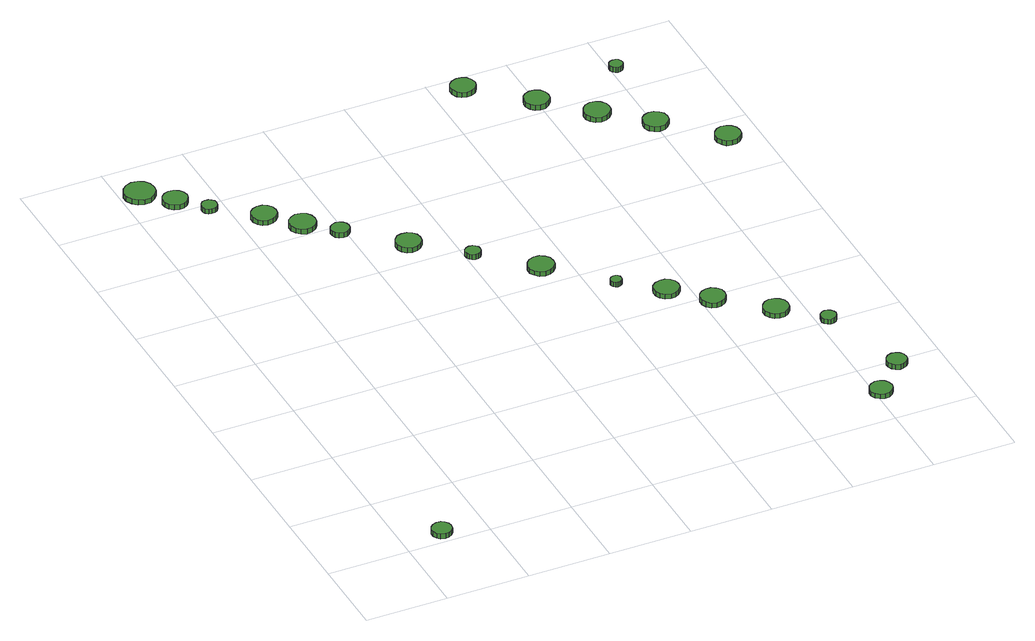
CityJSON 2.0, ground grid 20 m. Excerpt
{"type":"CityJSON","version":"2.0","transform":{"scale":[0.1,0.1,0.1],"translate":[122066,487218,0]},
"CityObjects":{
"tree1":{"type":"SolitaryVegetationObject","attributes":{"function":"something"},"geometry":[{"type":"MultiSurface","lod":"1","boundaries":[[[0,1,2,3,4,5,6,7,8,9,10,11,12,13,14]],[[15,16,17,18,19,20,21,22,23,24,25,26,27,28,29]],[[0,29,28,1]],[[1,28,27,2]],[[2,27,26,3]],[[3,26,25,4]],[[4,25,24,5]],[[5,24,23,6]],[[6,23,22,7]],[[7,22,21,8]],[[8,21,20,9]],[[9,20,19,10]],[[10,19,18,11]],[[11,18,17,12]],[[12,17,16,13]],[[13,16,15,14]],[[14,15,29,0]]]}]},
"tree2":{"type":"SolitaryVegetationObject","attributes":{"function":"something"},"geometry":[{"type":"MultiSurface","lod":"1","boundaries":[[[30,31,32,33,34,35,36,37,38,39,40,41,42,43,44]],[[45,46,47,48,49,50,51,52,53,54,55,56,57,58,59]],[[30,59,58,31]],[[31,58,57,32]],[[32,57,56,33]],[[33,56,55,34]],[[34,55,54,35]],[[35,54,53,36]],[[36,53,52,37]],[[37,52,51,38]],[[38,51,50,39]],[[39,50,49,40]],[[40,49,48,41]],[[41,48,47,42]],[[42,47,46,43]],[[43,46,45,44]],[[44,45,59,30]]]}]},
"tree3":{"type":"SolitaryVegetationObject","attributes":{"function":"something"},"geometry":[{"type":"MultiSurface","lod":"1","boundaries":[[[60,61,62,63,64,65,66,67,68,69,70,71,72,73,74]],[[75,76,77,78,79,80,81,82,83,84,85,86,87,88,89]],[[60,89,88,61]],[[61,88,87,62]],[[62,87,86,63]],[[63,86,85,64]],[[64,85,84,65]],[[65,84,83,66]],[[66,83,82,67]],[[67,82,81,68]],[[68,81,80,69]],[[69,80,79,70]],[[70,79,78,71]],[[71,78,77,72]],[[72,77,76,73]],[[73,76,75,74]],[[74,75,89,60]]]}]},
"tree4":{"type":"SolitaryVegetationObject","attributes":{"function":"something"},"geometry":[{"type":"MultiSurface","lod":"1","boundaries":[[[90,91,92,93,94,95,96,97,98,99,100,101,102,103,104]],[[105,106,107,108,109,110,111,112,113,114,115,116,117,118,119]],[[90,119,118,91]],[[91,118,117,92]],[[92,117,116,93]],[[93,116,115,94]],[[94,115,114,95]],[[95,114,113,96]],[[96,113,112,97]],[[97,112,111,98]],[[98,111,110,99]],[[99,110,109,100]],[[100,109,108,101]],[[101,108,107,102]],[[102,107,106,103]],[[103,106,105,104]],[[104,105,119,90]]]}]},
"tree5":{"type":"SolitaryVegetationObject","attributes":{"function":"something"},"geometry":[{"type":"MultiSurface","lod":"1","boundaries":[[[120,121,122,123,124,125,126,127,128,129,130,131,132,133,134]],[[135,136,137,138,139,140,141,142,143,144,145,146,147,148,149]],[[120,149,148,121]],[[121,148,147,122]],[[122,147,146,123]],[[123,146,145,124]],[[124,145,144,125]],[[125,144,143,126]],[[126,143,142,127]],[[127,142,141,128]],[[128,141,140,129]],[[129,140,139,130]],[[130,139,138,131]],[[131,138,137,132]],[[132,137,136,133]],[[133,136,135,134]],[[134,135,149,120]]]}]},
"tree6":{"type":"SolitaryVegetationObject","attributes":{"function":"something"},"geometry":[{"type":"MultiSurface","lod":"1","boundaries":[[[150,151,152,153,154,155,156,157,158,159,160,161,162,163,164]],[[165,166,167,168,169,170,171,172,173,174,175,176,177,178,179]],[[150,179,178,151]],[[151,178,177,152]],[[152,177,176,153]],[[153,176,175,154]],[[154,175,174,155]],[[155,174,173,156]],[[156,173,172,157]],[[157,172,171,158]],[[158,171,170,159]],[[159,170,169,160]],[[160,169,168,161]],[[161,168,167,162]],[[162,167,166,163]],[[163,166,165,164]],[[164,165,179,150]]]}]},
"tree7":{"type":"SolitaryVegetationObject","attributes":{"function":"something"},"geometry":[{"type":"MultiSurface","lod":"1","boundaries":[[[180,181,182,183,184,185,186,187,188,189,190,191,192,193,194]],[[195,196,197,198,199,200,201,202,203,204,205,206,207,208,209]],[[180,209,208,181]],[[181,208,207,182]],[[182,207,206,183]],[[183,206,205,184]],[[184,205,204,185]],[[185,204,203,186]],[[186,203,202,187]],[[187,202,201,188]],[[188,201,200,189]],[[189,200,199,190]],[[190,199,198,191]],[[191,198,197,192]],[[192,197,196,193]],[[193,196,195,194]],[[194,195,209,180]]]}]},
"tree8":{"type":"SolitaryVegetationObject","attributes":{"function":"something"},"geometry":[{"type":"MultiSurface","lod":"1","boundaries":[[[210,211,212,213,214,215,216,217,218,219,220,221,222,223,224]],[[225,226,227,228,229,230,231,232,233,234,235,236,237,238,239]],[[210,239,238,211]],[[211,238,237,212]],[[212,237,236,213]],[[213,236,235,214]],[[214,235,234,215]],[[215,234,233,216]],[[216,233,232,217]],[[217,232,231,218]],[[218,231,230,219]],[[219,230,229,220]],[[220,229,228,221]],[[221,228,227,222]],[[222,227,226,223]],[[223,226,225,224]],[[224,225,239,210]]]}]},
"tree9":{"type":"SolitaryVegetationObject","attributes":{"function":"something"},"geometry":[{"type":"MultiSurface","lod":"1","boundaries":[[[240,241,242,243,244,245,246,247,248,249,250,251,252,253,254]],[[255,256,257,258,259,260,261,262,263,264,265,266,267,268,269]],[[240,269,268,241]],[[241,268,267,242]],[[242,267,266,243]],[[243,266,265,244]],[[244,265,264,245]],[[245,264,263,246]],[[246,263,262,247]],[[247,262,261,248]],[[248,261,260,249]],[[249,260,259,250]],[[250,259,258,251]],[[251,258,257,252]],[[252,257,256,253]],[[253,256,255,254]],[[254,255,269,240]]]}]},
"tree10":{"type":"SolitaryVegetationObject","attributes":{"function":"something"},"geometry":[{"type":"MultiSurface","lod":"1","boundaries":[[[270,271,272,273,274,275,276,277,278,279,280,281,282,283,284]],[[285,286,287,288,289,290,291,292,293,294,295,296,297,298,299]],[[270,299,298,271]],[[271,298,297,272]],[[272,297,296,273]],[[273,296,295,274]],[[274,295,294,275]],[[275,294,293,276]],[[276,293,292,277]],[[277,292,291,278]],[[278,291,290,279]],[[279,290,289,280]],[[280,289,288,281]],[[281,288,287,282]],[[282,287,286,283]],[[283,286,285,284]],[[284,285,299,270]]]}]},
"tree11":{"type":"SolitaryVegetationObject","attributes":{"function":"something"},"geometry":[{"type":"MultiSurface","lod":"1","boundaries":[[[300,301,302,303,304,305,306,307,308,309,310,311,312,313,314]],[[315,316,317,318,319,320,321,322,323,324,325,326,327,328,329]],[[300,329,328,301]],[[301,328,327,302]],[[302,327,326,303]],[[303,326,325,304]],[[304,325,324,305]],[[305,324,323,306]],[[306,323,322,307]],[[307,322,321,308]],[[308,321,320,309]],[[309,320,319,310]],[[310,319,318,311]],[[311,318,317,312]],[[312,317,316,313]],[[313,316,315,314]],[[314,315,329,300]]]}]},
"tree12":{"type":"SolitaryVegetationObject","attributes":{"function":"something"},"geometry":[{"type":"MultiSurface","lod":"1","boundaries":[[[330,331,332,333,334,335,336,337,338,339,340,341,342,343,344]],[[345,346,347,348,349,350,351,352,353,354,355,356,357,358,359]],[[330,359,358,331]],[[331,358,357,332]],[[332,357,356,333]],[[333,356,355,334]],[[334,355,354,335]],[[335,354,353,336]],[[336,353,352,337]],[[337,352,351,338]],[[338,351,350,339]],[[339,350,349,340]],[[340,349,348,341]],[[341,348,347,342]],[[342,347,346,343]],[[343,346,345,344]],[[344,345,359,330]]]}]},
"tree13":{"type":"SolitaryVegetationObject","attributes":{"function":"something"},"geometry":[{"type":"MultiSurface","lod":"1","boundaries":[[[360,361,362,363,364,365,366,367,368,369,370,371,372,373,374]],[[375,376,377,378,379,380,381,382,383,384,385,386,387,388,389]],[[360,389,388,361]],[[361,388,387,362]],[[362,387,386,363]],[[363,386,385,364]],[[364,385,384,365]],[[365,384,383,366]],[[366,383,382,367]],[[367,382,381,368]],[[368,381,380,369]],[[369,380,379,370]],[[370,379,378,371]],[[371,378,377,372]],[[372,377,376,373]],[[373,376,375,374]],[[374,375,389,360]]]}]},
"tree14":{"type":"SolitaryVegetationObject","attributes":{"function":"something"},"geometry":[{"type":"MultiSurface","lod":"1","boundaries":[[[390,391,392,393,394,395,396,397,398,399,400,401,402,403,404]],[[405,406,407,408,409,410,411,412,413,414,415,416,417,418,419]],[[390,419,418,391]],[[391,418,417,392]],[[392,417,416,393]],[[393,416,415,394]],[[394,415,414,395]],[[395,414,413,396]],[[396,413,412,397]],[[397,412,411,398]],[[398,411,410,399]],[[399,410,409,400]],[[400,409,408,401]],[[401,408,407,402]],[[402,407,406,403]],[[403,406,405,404]],[[404,405,419,390]]]}]},
"tree15":{"type":"SolitaryVegetationObject","attributes":{"function":"something"},"geometry":[{"type":"MultiSurface","lod":"1","boundaries":[[[420,421,422,423,424,425,426,427,428,429,430,431,432,433,434]],[[435,436,437,438,439,440,441,442,443,444,445,446,447,448,449]],[[420,449,448,421]],[[421,448,447,422]],[[422,447,446,423]],[[423,446,445,424]],[[424,445,444,425]],[[425,444,443,426]],[[426,443,442,427]],[[427,442,441,428]],[[428,441,440,429]],[[429,440,439,430]],[[430,439,438,431]],[[431,438,437,432]],[[432,437,436,433]],[[433,436,435,434]],[[434,435,449,420]]]}]},
"tree16":{"type":"SolitaryVegetationObject","attributes":{"function":"something"},"geometry":[{"type":"MultiSurface","lod":"1","boundaries":[[[450,451,452,453,454,455,456,457,458,459,460,461,462,463,464]],[[465,466,467,468,469,470,471,472,473,474,475,476,477,478,479]],[[450,479,478,451]],[[451,478,477,452]],[[452,477,476,453]],[[453,476,475,454]],[[454,475,474,455]],[[455,474,473,456]],[[456,473,472,457]],[[457,472,471,458]],[[458,471,470,459]],[[459,470,469,460]],[[460,469,468,461]],[[461,468,467,462]],[[462,467,466,463]],[[463,466,465,464]],[[464,465,479,450]]]}]},
"tree17":{"type":"SolitaryVegetationObject","attributes":{"function":"something"},"geometry":[{"type":"MultiSurface","lod":"1","boundaries":[[[480,481,482,483,484,485,486,487,488,489,490,491,492,493,494]],[[495,496,497,498,499,500,501,502,503,504,505,506,507,508,509]],[[480,509,508,481]],[[481,508,507,482]],[[482,507,506,483]],[[483,506,505,484]],[[484,505,504,485]],[[485,504,503,486]],[[486,503,502,487]],[[487,502,501,488]],[[488,501,500,489]],[[489,500,499,490]],[[490,499,498,491]],[[491,498,497,492]],[[492,497,496,493]],[[493,496,495,494]],[[494,495,509,480]]]}]},
"tree18":{"type":"SolitaryVegetationObject","attributes":{"function":"something"},"geometry":[{"type":"MultiSurface","lod":"1","boundaries":[[[510,511,512,513,514,515,516,517,518,519,520,521,522,523,524]],[[525,526,527,528,529,530,531,532,533,534,535,536,537,538,539]],[[510,539,538,511]],[[511,538,537,512]],[[512,537,536,513]],[[513,536,535,514]],[[514,535,534,515]],[[515,534,533,516]],[[516,533,532,517]],[[517,532,531,518]],[[518,531,530,519]],[[519,530,529,520]],[[520,529,528,521]],[[521,528,527,522]],[[522,527,526,523]],[[523,526,525,524]],[[524,525,539,510]]]}]},
"tree19":{"type":"SolitaryVegetationObject","attributes":{"function":"something"},"geometry":[{"type":"MultiSurface","lod":"1","boundaries":[[[540,541,542,543,544,545,546,547,548,549,550,551,552,553,554]],[[555,556,557,558,559,560,561,562,563,564,565,566,567,568,569]],[[540,569,568,541]],[[541,568,567,542]],[[542,567,566,543]],[[543,566,565,544]],[[544,565,564,545]],[[545,564,563,546]],[[546,563,562,547]],[[547,562,561,548]],[[548,561,560,549]],[[549,560,559,550]],[[550,559,558,551]],[[551,558,557,552]],[[552,557,556,553]],[[553,556,555,554]],[[554,555,569,540]]]}]},
"tree20":{"type":"SolitaryVegetationObject","attributes":{"function":"something"},"geometry":[{"type":"MultiSurface","lod":"1","boundaries":[[[570,571,572,573,574,575,576,577,578,579,580,581,582,583,584]],[[585,586,587,588,589,590,591,592,593,594,595,596,597,598,599]],[[570,599,598,571]],[[571,598,597,572]],[[572,597,596,573]],[[573,596,595,574]],[[574,595,594,575]],[[575,594,593,576]],[[576,593,592,577]],[[577,592,591,578]],[[578,591,590,579]],[[579,590,589,580]],[[580,589,588,581]],[[581,588,587,582]],[[582,587,586,583]],[[583,586,585,584]],[[584,585,599,570]]]}]},
"tree21":{"type":"SolitaryVegetationObject","attributes":{"function":"something"},"geometry":[{"type":"MultiSurface","lod":"1","boundaries":[[[600,601,602,603,604,605,606,607,608,609,610,611,612,613,614]],[[615,616,617,618,619,620,621,622,623,624,625,626,627,628,629]],[[600,629,628,601]],[[601,628,627,602]],[[602,627,626,603]],[[603,626,625,604]],[[604,625,624,605]],[[605,624,623,606]],[[606,623,622,607]],[[607,622,621,608]],[[608,621,620,609]],[[609,620,619,610]],[[610,619,618,611]],[[611,618,617,612]],[[612,617,616,613]],[[613,616,615,614]],[[614,615,629,600]]]}]},
"tree22":{"type":"SolitaryVegetationObject","attributes":{"function":"something"},"geometry":[{"type":"MultiSurface","lod":"1","boundaries":[[[630,631,632,633,634,635,636,637,638,639,640,641,642,643,644]],[[645,646,647,648,649,650,651,652,653,654,655,656,657,658,659]],[[630,659,658,631]],[[631,658,657,632]],[[632,657,656,633]],[[633,656,655,634]],[[634,655,654,635]],[[635,654,653,636]],[[636,653,652,637]],[[637,652,651,638]],[[638,651,650,639]],[[639,650,649,640]],[[640,649,648,641]],[[641,648,647,642]],[[642,647,646,643]],[[643,646,645,644]],[[644,645,659,630]]]}]},
"tree23":{"type":"SolitaryVegetationObject","attributes":{"function":"something"},"geometry":[{"type":"MultiSurface","lod":"1","boundaries":[[[660,661,662,663,664,665,666,667,668,669,670,671,672,673,674]],[[675,676,677,678,679,680,681,682,683,684,685,686,687,688,689]],[[660,689,688,661]],[[661,688,687,662]],[[662,687,686,663]],[[663,686,685,664]],[[664,685,684,665]],[[665,684,683,666]],[[666,683,682,667]],[[667,682,681,668]],[[668,681,680,669]],[[669,680,679,670]],[[670,679,678,671]],[[671,678,677,672]],[[672,677,676,673]],[[673,676,675,674]],[[674,675,689,660]]]}]}
},
"vertices":[
[120,32,15],[118,42,15],[112,50,15],[104,55,15],[94,56,15],[84,53,15],[77,46,15],[73,37,15],[73,27,15],[77,18,15],[84,11,15],[94,8,15],[104,9,15],[112,14,15],[118,22,15],[118,22,2],[112,14,2],[104,9,2],[94,8,2],[84,11,2],[77,18,2],[73,27,2],[73,37,2],[77,46,2],[84,53,2],[94,56,2],[104,55,2],[112,50,2],[118,42,2],[120,32,2],
[80,1492,17],[77,1507,17],[68,1520,17],[55,1527,17],[39,1529,17],[25,1524,17],[14,1514,17],[7,1500,17],[7,1485,17],[14,1471,17],[25,1461,17],[39,1456,17],[55,1457,17],[68,1465,17],[77,1477,17],[77,1477,4],[68,1465,4],[55,1457,4],[39,1456,4],[25,1461,4],[14,1471,4],[7,1485,4],[7,1500,4],[14,1514,4],[25,1524,4],[39,1529,4],[55,1527,4],[68,1520,4],[77,1507,4],[80,1492,4],
[134,1435,16],[131,1447,16],[124,1457,16],[113,1463,16],[101,1464,16],[90,1461,16],[80,1452,16],[75,1441,16],[75,1429,16],[80,1418,16],[90,1410,16],[101,1406,16],[113,1407,16],[124,1413,16],[131,1423,16],[131,1423,3],[124,1413,3],[113,1407,3],[101,1406,3],[90,1410,3],[80,1418,3],[75,1429,3],[75,1441,3],[80,1452,3],[90,1461,3],[101,1464,3],[113,1463,3],[124,1457,3],[131,1447,3],[134,1435,3],
[181,1380,15],[180,1388,15],[175,1394,15],[168,1398,15],[160,1399,15],[153,1397,15],[147,1391,15],[144,1384,15],[144,1376,15],[147,1369,15],[153,1364,15],[160,1362,15],[168,1362,15],[175,1366,15],[180,1373,15],[180,1373,3],[175,1366,3],[168,1362,3],[160,1362,3],[153,1364,3],[147,1369,3],[144,1376,3],[144,1384,3],[147,1391,3],[153,1397,3],[160,1399,3],[168,1398,3],[175,1394,3],[180,1388,3],[181,1380,3],
[287,1296,17],[285,1309,17],[277,1319,17],[267,1325,17],[254,1326,17],[242,1322,17],[233,1314,17],[228,1303,17],[228,1290,17],[233,1278,17],[242,1270,17],[254,1266,17],[267,1268,17],[277,1274,17],[285,1284,17],[285,1284,4],[277,1274,4],[267,1268,4],[254,1266,4],[242,1270,4],[233,1278,4],[228,1290,4],[228,1303,4],[233,1314,4],[242,1322,4],[254,1326,4],[267,1325,4],[277,1319,4],[285,1309,4],[287,1296,4],
[353,1231,16],[350,1244,16],[343,1255,16],[331,1261,16],[318,1263,16],[306,1258,16],[296,1250,16],[291,1238,16],[291,1225,16],[296,1213,16],[306,1204,16],[318,1200,16],[331,1201,16],[343,1208,16],[350,1218,16],[350,1218,3],[343,1208,3],[331,1201,3],[318,1200,3],[306,1204,3],[296,1213,3],[291,1225,3],[291,1238,3],[296,1250,3],[306,1258,3],[318,1263,3],[331,1261,3],[343,1255,3],[350,1244,3],[353,1231,3],
[410,1175,15],[408,1184,15],[403,1191,15],[395,1196,15],[386,1197,15],[377,1194,15],[370,1188,15],[366,1180,15],[366,1171,15],[370,1162,15],[377,1156,15],[386,1153,15],[395,1154,15],[403,1159,15],[408,1166,15],[408,1166,2],[403,1159,2],[395,1154,2],[386,1153,2],[377,1156,2],[370,1162,2],[366,1171,2],[366,1180,2],[370,1188,2],[377,1194,2],[386,1197,2],[395,1196,2],[403,1191,2],[408,1184,2],[410,1175,2],
[534,1065,15],[532,1078,15],[524,1088,15],[514,1094,15],[501,1095,15],[489,1092,15],[480,1083,15],[475,1072,15],[475,1059,15],[480,1048,15],[489,1039,15],[501,1035,15],[514,1037,15],[524,1043,15],[532,1053,15],[532,1053,2],[524,1043,2],[514,1037,2],[501,1035,2],[489,1039,2],[480,1048,2],[475,1059,2],[475,1072,2],[480,1083,2],[489,1092,2],[501,1095,2],[514,1094,2],[524,1088,2],[532,1078,2],[534,1065,2],
[636,969,15],[635,976,15],[630,982,15],[624,986,15],[616,987,15],[609,985,15],[603,980,15],[600,973,15],[600,965,15],[603,958,15],[609,953,15],[616,951,15],[624,952,15],[630,955,15],[635,962,15],[635,962,2],[630,955,2],[624,952,2],[616,951,2],[609,953,2],[603,958,2],[600,965,2],[600,973,2],[603,980,2],[609,985,2],[616,987,2],[624,986,2],[630,982,2],[635,976,2],[636,969,2],
[764,858,14],[762,871,14],[754,881,14],[743,888,14],[730,889,14],[717,885,14],[708,876,14],[702,865,14],[702,851,14],[708,840,14],[717,831,14],[730,827,14],[743,828,14],[754,835,14],[762,845,14],[762,845,2],[754,835,2],[743,828,2],[730,827,2],[717,831,2],[708,840,2],[702,851,2],[702,865,2],[708,876,2],[717,885,2],[730,889,2],[743,888,2],[754,881,2],[762,871,2],[764,858,2],
[872,733,15],[871,738,15],[868,743,15],[863,745,15],[858,746,15],[852,744,15],[848,740,15],[846,735,15],[846,730,15],[848,725,15],[852,721,15],[858,719,15],[863,720,15],[868,723,15],[871,727,15],[871,727,2],[868,723,2],[863,720,2],[858,719,2],[852,721,2],[848,725,2],[846,730,2],[846,735,2],[848,740,2],[852,744,2],[858,746,2],[863,745,2],[868,743,2],[871,738,2],[872,733,2],
[977,656,15],[975,669,15],[967,679,15],[956,685,15],[944,686,15],[932,682,15],[922,674,15],[917,663,15],[917,650,15],[922,639,15],[932,630,15],[944,626,15],[956,628,15],[967,634,15],[975,644,15],[975,644,3],[967,634,3],[956,628,3],[944,626,3],[932,630,3],[922,639,3],[917,650,3],[917,663,3],[922,674,3],[932,682,3],[944,686,3],[956,685,3],[967,679,3],[975,669,3],[977,656,3],
[1056,582,15],[1054,595,15],[1046,605,15],[1035,611,15],[1023,612,15],[1011,608,15],[1002,600,15],[997,589,15],[997,576,15],[1002,565,15],[1011,556,15],[1023,552,15],[1035,554,15],[1046,560,15],[1054,570,15],[1054,570,2],[1046,560,2],[1035,554,2],[1023,552,2],[1011,556,2],[1002,565,2],[997,576,2],[997,589,2],[1002,600,2],[1011,608,2],[1023,612,2],[1035,611,2],[1046,605,2],[1054,595,2],[1056,582,2],
[1238,96,19],[1235,107,19],[1229,116,19],[1219,122,19],[1208,123,19],[1197,119,19],[1189,112,19],[1184,102,19],[1184,90,19],[1189,80,19],[1197,73,19],[1208,69,19],[1219,70,19],[1229,76,19],[1235,85,19],[1235,85,7],[1229,76,7],[1219,70,7],[1208,69,7],[1197,73,7],[1189,80,7],[1184,90,7],[1184,102,7],[1189,112,7],[1197,119,7],[1208,123,7],[1219,122,7],[1229,116,7],[1235,107,7],[1238,96,7],
[1165,484,16],[1163,496,16],[1155,506,16],[1144,512,16],[1132,514,16],[1120,510,16],[1111,501,16],[1106,490,16],[1106,477,16],[1111,466,16],[1120,458,16],[1132,454,16],[1144,455,16],[1155,461,16],[1163,471,16],[1163,471,3],[1155,461,3],[1144,455,3],[1132,454,3],[1120,458,3],[1111,466,3],[1106,477,3],[1106,490,3],[1111,501,3],[1120,510,3],[1132,514,3],[1144,512,3],[1155,506,3],[1163,496,3],[1165,484,3],
[901,1555,14],[898,1567,14],[891,1577,14],[880,1583,14],[868,1584,14],[856,1580,14],[847,1572,14],[842,1561,14],[842,1549,14],[847,1537,14],[856,1529,14],[868,1525,14],[880,1527,14],[891,1533,14],[898,1543,14],[898,1543,1],[891,1533,1],[880,1527,1],[868,1525,1],[856,1529,1],[847,1537,1],[842,1549,1],[842,1561,1],[847,1572,1],[856,1580,1],[868,1584,1],[880,1583,1],[891,1577,1],[898,1567,1],[901,1555,1],
[1313,180,20],[1311,190,20],[1305,198,20],[1296,203,20],[1287,204,20],[1277,201,20],[1270,194,20],[1266,185,20],[1266,175,20],[1270,166,20],[1277,159,20],[1287,156,20],[1296,157,20],[1305,162,20],[1311,170,20],[1311,170,7],[1305,162,7],[1296,157,7],[1287,156,7],[1277,159,7],[1270,166,7],[1266,175,7],[1266,185,7],[1270,194,7],[1277,201,7],[1287,204,7],[1296,203,7],[1305,198,7],[1311,190,7],[1313,180,7],
[1244,400,19],[1242,407,19],[1237,413,19],[1231,417,19],[1223,418,19],[1216,416,19],[1210,410,19],[1207,403,19],[1207,396,19],[1210,389,19],[1216,384,19],[1223,381,19],[1231,382,19],[1237,386,19],[1242,392,19],[1242,392,6],[1237,386,6],[1231,382,6],[1223,381,6],[1216,384,6],[1210,389,6],[1207,396,6],[1207,403,6],[1210,410,6],[1216,416,6],[1223,418,6],[1231,417,6],[1237,413,6],[1242,407,6],[1244,400,6],
[1027,1438,16],[1025,1450,16],[1017,1461,16],[1006,1467,16],[994,1468,16],[982,1464,16],[973,1456,16],[968,1444,16],[968,1432,16],[973,1420,16],[982,1412,16],[994,1408,16],[1006,1409,16],[1017,1416,16],[1025,1426,16],[1025,1426,3],[1017,1416,3],[1006,1409,3],[994,1408,3],[982,1412,3],[973,1420,3],[968,1432,3],[968,1444,3],[973,1456,3],[982,1464,3],[994,1468,3],[1006,1467,3],[1017,1461,3],[1025,1450,3],[1027,1438,3],
[1131,1341,15],[1129,1353,15],[1121,1364,15],[1110,1371,15],[1097,1372,15],[1084,1368,15],[1075,1359,15],[1069,1347,15],[1069,1334,15],[1075,1322,15],[1084,1313,15],[1097,1309,15],[1110,1311,15],[1121,1317,15],[1129,1328,15],[1129,1328,2],[1121,1317,2],[1110,1311,2],[1097,1309,2],[1084,1313,2],[1075,1322,2],[1069,1334,2],[1069,1347,2],[1075,1359,2],[1084,1368,2],[1097,1372,2],[1110,1371,2],[1121,1364,2],[1129,1353,2],[1131,1341,2],
[1232,1251,15],[1230,1263,15],[1222,1273,15],[1212,1280,15],[1199,1281,15],[1187,1277,15],[1178,1269,15],[1173,1257,15],[1173,1245,15],[1178,1233,15],[1187,1225,15],[1199,1221,15],[1212,1222,15],[1222,1229,15],[1230,1239,15],[1230,1239,2],[1222,1229,2],[1212,1222,2],[1199,1221,2],[1187,1225,2],[1178,1233,2],[1173,1245,2],[1173,1257,2],[1178,1269,2],[1187,1277,2],[1199,1281,2],[1212,1280,2],[1222,1273,2],[1230,1263,2],[1232,1251,2],
[1230,1481,16],[1229,1488,16],[1225,1493,16],[1219,1496,16],[1212,1497,16],[1206,1495,16],[1201,1491,16],[1198,1485,16],[1198,1478,16],[1201,1472,16],[1206,1467,16],[1212,1465,16],[1219,1466,16],[1225,1469,16],[1229,1475,16],[1229,1475,3],[1225,1469,3],[1219,1466,3],[1212,1465,3],[1206,1467,3],[1201,1472,3],[1198,1478,3],[1198,1485,3],[1201,1491,3],[1206,1495,3],[1212,1497,3],[1219,1496,3],[1225,1493,3],[1229,1488,3],[1230,1481,3],
[1356,1136,13],[1354,1148,13],[1346,1158,13],[1335,1164,13],[1323,1166,13],[1311,1162,13],[1302,1153,13],[1297,1142,13],[1297,1129,13],[1302,1118,13],[1311,1109,13],[1323,1106,13],[1335,1107,13],[1346,1113,13],[1354,1123,13],[1354,1123,0],[1346,1113,0],[1335,1107,0],[1323,1106,0],[1311,1109,0],[1302,1118,0],[1297,1129,0],[1297,1142,0],[1302,1153,0],[1311,1162,0],[1323,1166,0],[1335,1164,0],[1346,1158,0],[1354,1148,0],[1356,1136,0]
]}
